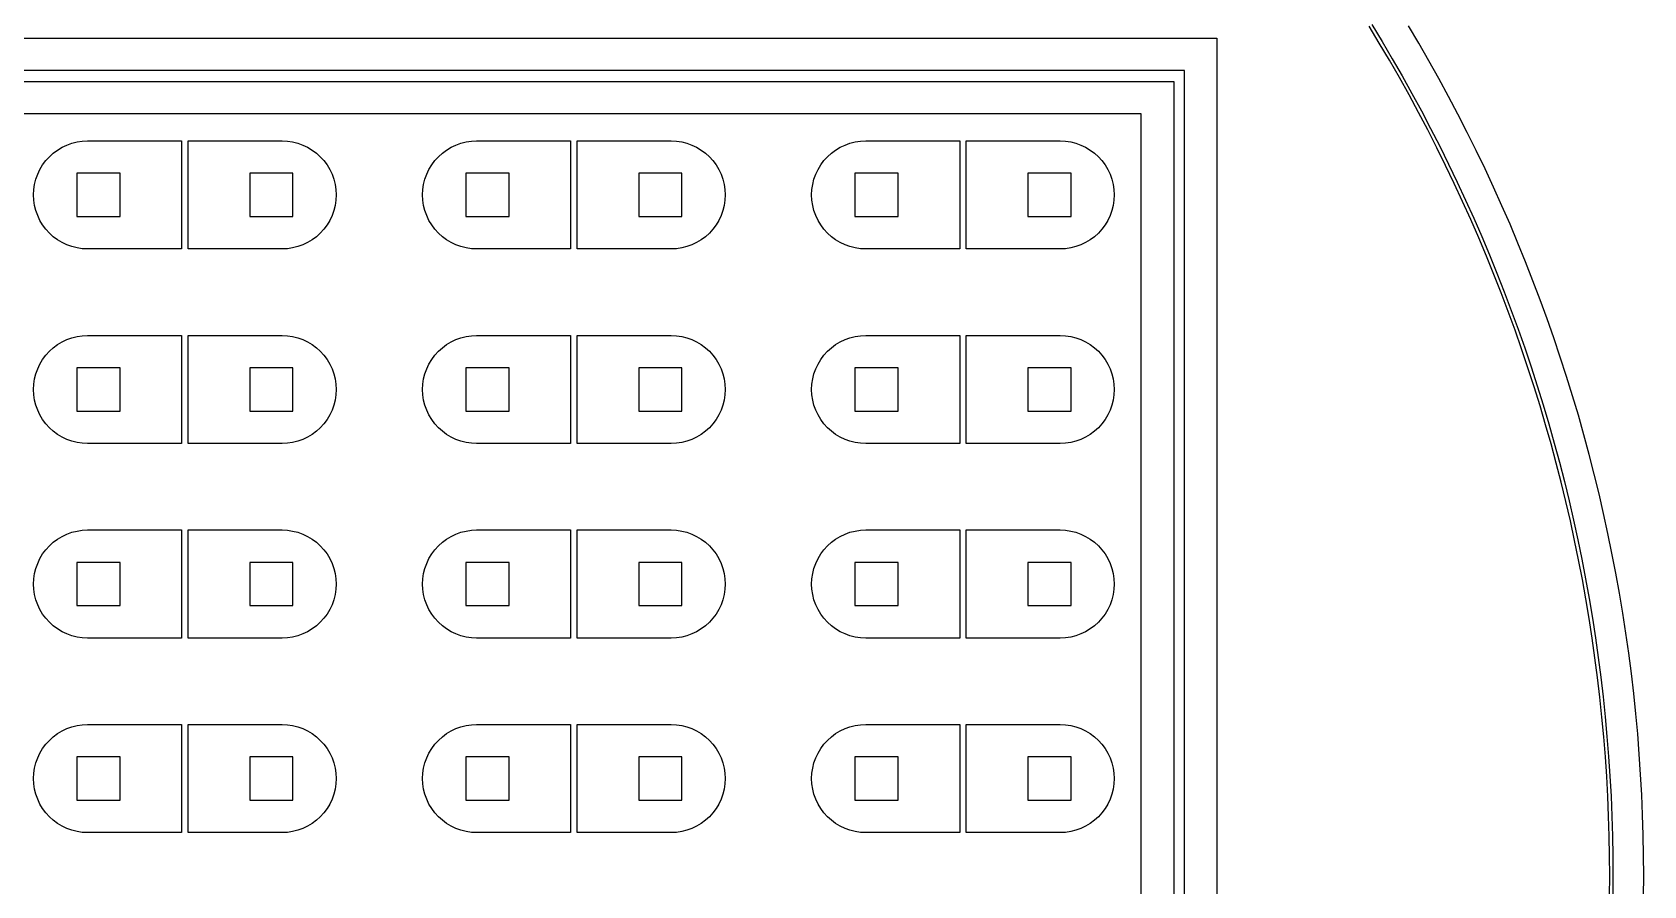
# Model space of a CAD drawing. Extents: x -17 to 130, y -40 to 112.
# Drawn here: x 55.9 to 130.5, y 35.5 to 75 of the extents above; entities that cross this region are included whole.
import ezdxf

# ---------------------------------------------------------------- set-up
doc = ezdxf.new("R2010")
doc.units = 0

msp = doc.modelspace()

# ---------------------------------------------------------------- linework, layer by layer
for p, q in [((117.915, 75.3836), (118.394, 74.5963)), ((120.094, 74.5207), (119.616, 75.3289)), ((-2.75, 74.75), (110.75, 74.75)), ((110.75, 74.75), (110.75, -2.75)), ((118.265, 74.5191), (117.788, 75.3049)), ((118.394, 74.5963), (118.863, 73.8031)), ((118.733, 73.7276), (118.265, 74.5191)), ((120.562, 73.7067), (120.094, 74.5207)), ((109.25, 73.25), (-1.25, 73.25)), ((109.25, -1.25), (109.25, 73.25)), ((119.191, 72.9304), (118.733, 73.7276)), ((118.863, 73.8031), (119.322, 73.0043)), ((121.019, 72.8871), (120.562, 73.7067)), ((-0.75, 72.75), (108.75, 72.75)), ((108.75, 72.75), (108.75, -0.75)), ((119.64, 72.1276), (119.191, 72.9304)), ((119.322, 73.0043), (119.771, 72.1999)), ((121.467, 72.0618), (121.019, 72.8871)), ((120.078, 71.3194), (119.64, 72.1276)), ((119.771, 72.1999), (120.21, 71.3901)), ((121.904, 71.2312), (121.467, 72.0618)), ((107.25, 71.25), (0.75, 71.25)), ((107.25, 0.75), (107.25, 71.25)), ((120.506, 70.5059), (120.078, 71.3194)), ((120.21, 71.3901), (120.64, 70.5749)), ((122.332, 70.3953), (121.904, 71.2312)), ((120.925, 69.6871), (120.506, 70.5059)), ((120.64, 70.5749), (121.059, 69.7546)), ((122.749, 69.5541), (122.332, 70.3953)), ((56.7322, 69.2678), (56.914, 69.4325)), ((56.914, 69.4325), (57.1111, 69.5787)), ((57.1111, 69.5787), (57.3215, 69.7048)), ((57.3215, 69.7048), (57.5433, 69.8097)), ((57.5433, 69.8097), (57.7743, 69.8923)), ((57.7743, 69.8923), (58.0123, 69.952)), ((58.0123, 69.952), (58.255, 69.988)), ((58.255, 69.988), (58.5, 70)), ((58.5, 70), (62.85, 70)), ((62.85, 70), (62.85, 65)), ((63.15, 65), (63.15, 70)), ((63.15, 70), (67.5, 70)), ((67.5, 70), (67.745, 69.988)), ((67.745, 69.988), (67.9877, 69.952)), ((67.9877, 69.952), (68.2257, 69.8923)), ((68.2257, 69.8923), (68.4567, 69.8097)), ((68.4567, 69.8097), (68.6785, 69.7048)), ((68.6785, 69.7048), (68.8889, 69.5787)), ((68.8889, 69.5787), (69.086, 69.4325)), ((69.086, 69.4325), (69.2678, 69.2678)), ((74.7322, 69.2678), (74.914, 69.4325)), ((74.914, 69.4325), (75.1111, 69.5787)), ((75.1111, 69.5787), (75.3215, 69.7048)), ((75.3215, 69.7048), (75.5433, 69.8097)), ((75.5433, 69.8097), (75.7743, 69.8923)), ((75.7743, 69.8923), (76.0123, 69.952)), ((76.0123, 69.952), (76.255, 69.988)), ((76.255, 69.988), (76.5, 70)), ((76.5, 70), (80.85, 70)), ((80.85, 70), (80.85, 65)), ((81.15, 65), (81.15, 70)), ((81.15, 70), (85.5, 70)), ((85.5, 70), (85.745, 69.988)), ((85.745, 69.988), (85.9877, 69.952)), ((85.9877, 69.952), (86.2257, 69.8923)), ((86.2257, 69.8923), (86.4567, 69.8097)), ((86.4567, 69.8097), (86.6785, 69.7048)), ((86.6785, 69.7048), (86.8889, 69.5787)), ((86.8889, 69.5787), (87.086, 69.4325)), ((87.086, 69.4325), (87.2678, 69.2678)), ((92.7322, 69.2678), (92.914, 69.4325)), ((92.914, 69.4325), (93.1111, 69.5787)), ((93.1111, 69.5787), (93.3215, 69.7048)), ((93.3215, 69.7048), (93.5433, 69.8097)), ((93.5433, 69.8097), (93.7743, 69.8923)), ((93.7743, 69.8923), (94.0123, 69.952)), ((94.0123, 69.952), (94.255, 69.988)), ((94.255, 69.988), (94.5, 70)), ((94.5, 70), (98.85, 70)), ((98.85, 70), (98.85, 65)), ((99.15, 65), (99.15, 70)), ((99.15, 70), (103.5, 70)), ((103.5, 70), (103.745, 69.988)), ((103.745, 69.988), (103.988, 69.952)), ((103.988, 69.952), (104.226, 69.8923)), ((104.226, 69.8923), (104.457, 69.8097)), ((104.457, 69.8097), (104.678, 69.7048)), ((104.678, 69.7048), (104.889, 69.5787)), ((104.889, 69.5787), (105.086, 69.4325)), ((105.086, 69.4325), (105.268, 69.2678)), ((121.333, 68.8633), (120.925, 69.6871)), ((121.059, 69.7546), (121.468, 68.9291)), ((123.155, 68.708), (122.749, 69.5541)), ((56.1903, 68.4567), (56.2952, 68.6785)), ((56.2952, 68.6785), (56.4213, 68.8889)), ((56.4213, 68.8889), (56.5675, 69.086)), ((56.5675, 69.086), (56.7322, 69.2678)), ((69.2678, 69.2678), (69.4325, 69.086)), ((69.4325, 69.086), (69.5787, 68.8889)), ((69.5787, 68.8889), (69.7048, 68.6785)), ((69.7048, 68.6785), (69.8097, 68.4567)), ((74.1903, 68.4567), (74.2952, 68.6785)), ((74.2952, 68.6785), (74.4213, 68.8889)), ((74.4213, 68.8889), (74.5675, 69.086)), ((74.5675, 69.086), (74.7322, 69.2678)), ((87.2678, 69.2678), (87.4325, 69.086)), ((87.4325, 69.086), (87.5787, 68.8889)), ((87.5787, 68.8889), (87.7048, 68.6785)), ((87.7048, 68.6785), (87.8097, 68.4567)), ((92.1903, 68.4567), (92.2952, 68.6785)), ((92.2952, 68.6785), (92.4213, 68.8889)), ((92.4213, 68.8889), (92.5675, 69.086)), ((92.5675, 69.086), (92.7322, 69.2678)), ((105.268, 69.2678), (105.433, 69.086)), ((105.433, 69.086), (105.579, 68.8889)), ((105.579, 68.8889), (105.705, 68.6785)), ((105.705, 68.6785), (105.81, 68.4567)), ((121.731, 68.0346), (121.333, 68.8633)), ((121.468, 68.9291), (121.867, 68.0987)), ((123.551, 67.8569), (123.155, 68.708)), ((56.012, 67.745), (56.048, 67.9877)), ((56.048, 67.9877), (56.1077, 68.2257)), ((56.1077, 68.2257), (56.1903, 68.4567)), ((60, 68.5), (58, 68.5)), ((58, 68.5), (58, 66.5)), ((60, 66.5), (60, 68.5)), ((68, 68.5), (66, 68.5)), ((66, 68.5), (66, 66.5)), ((68, 66.5), (68, 68.5)), ((69.8097, 68.4567), (69.8923, 68.2257)), ((69.8923, 68.2257), (69.952, 67.9877)), ((69.952, 67.9877), (69.988, 67.745)), ((74.012, 67.745), (74.048, 67.9877)), ((74.048, 67.9877), (74.1077, 68.2257)), ((74.1077, 68.2257), (74.1903, 68.4567)), ((78, 68.5), (76, 68.5)), ((76, 68.5), (76, 66.5)), ((78, 66.5), (78, 68.5)), ((86, 68.5), (84, 68.5)), ((84, 68.5), (84, 66.5)), ((86, 66.5), (86, 68.5)), ((87.8097, 68.4567), (87.8923, 68.2257)), ((87.8923, 68.2257), (87.952, 67.9877)), ((87.952, 67.9877), (87.988, 67.745)), ((92.012, 67.745), (92.048, 67.9877)), ((92.048, 67.9877), (92.1077, 68.2257)), ((92.1077, 68.2257), (92.1903, 68.4567)), ((96, 68.5), (94, 68.5)), ((94, 68.5), (94, 66.5)), ((96, 66.5), (96, 68.5)), ((104, 68.5), (102, 68.5)), ((102, 68.5), (102, 66.5)), ((104, 66.5), (104, 68.5)), ((105.81, 68.4567), (105.892, 68.2257)), ((105.892, 68.2257), (105.952, 67.9877)), ((105.952, 67.9877), (105.988, 67.745)), ((122.119, 67.201), (121.731, 68.0346)), ((121.867, 68.0987), (122.256, 67.2634)), ((123.937, 67.001), (123.551, 67.8569)), ((56, 67.5), (56.012, 67.745)), ((56.012, 67.255), (56, 67.5)), ((56.048, 67.0123), (56.012, 67.255)), ((69.988, 67.255), (69.952, 67.0123)), ((69.988, 67.745), (70, 67.5)), ((70, 67.5), (69.988, 67.255)), ((74, 67.5), (74.012, 67.745)), ((74.012, 67.255), (74, 67.5)), ((74.048, 67.0123), (74.012, 67.255)), ((87.988, 67.255), (87.952, 67.0123)), ((87.988, 67.745), (88, 67.5)), ((88, 67.5), (87.988, 67.255)), ((92, 67.5), (92.012, 67.745)), ((92.012, 67.255), (92, 67.5)), ((92.048, 67.0123), (92.012, 67.255)), ((105.988, 67.255), (105.952, 67.0123)), ((105.988, 67.745), (106, 67.5)), ((106, 67.5), (105.988, 67.255)), ((122.497, 66.3627), (122.119, 67.201)), ((122.256, 67.2634), (122.634, 66.4235)), ((56.1077, 66.7743), (56.048, 67.0123)), ((56.1903, 66.5433), (56.1077, 66.7743)), ((56.2952, 66.3215), (56.1903, 66.5433)), ((58, 66.5), (60, 66.5)), ((66, 66.5), (68, 66.5)), ((69.8097, 66.5433), (69.7048, 66.3215)), ((69.8923, 66.7743), (69.8097, 66.5433)), ((69.952, 67.0123), (69.8923, 66.7743)), ((74.1077, 66.7743), (74.048, 67.0123)), ((74.1903, 66.5433), (74.1077, 66.7743)), ((74.2952, 66.3215), (74.1903, 66.5433)), ((76, 66.5), (78, 66.5)), ((84, 66.5), (86, 66.5)), ((87.8097, 66.5433), (87.7048, 66.3215)), ((87.8923, 66.7743), (87.8097, 66.5433)), ((87.952, 67.0123), (87.8923, 66.7743)), ((92.1077, 66.7743), (92.048, 67.0123)), ((92.1903, 66.5433), (92.1077, 66.7743)), ((92.2952, 66.3215), (92.1903, 66.5433)), ((94, 66.5), (96, 66.5)), ((102, 66.5), (104, 66.5)), ((105.81, 66.5433), (105.705, 66.3215)), ((105.892, 66.7743), (105.81, 66.5433)), ((105.952, 67.0123), (105.892, 66.7743)), ((122.865, 65.5199), (122.497, 66.3627)), ((122.634, 66.4235), (123.002, 65.5789)), ((124.312, 66.1404), (123.937, 67.001)), ((56.4213, 66.1111), (56.2952, 66.3215)), ((56.5675, 65.914), (56.4213, 66.1111)), ((56.7322, 65.7322), (56.5675, 65.914)), ((56.914, 65.5675), (56.7322, 65.7322)), ((69.2678, 65.7322), (69.086, 65.5675)), ((69.4325, 65.914), (69.2678, 65.7322)), ((69.5787, 66.1111), (69.4325, 65.914)), ((69.7048, 66.3215), (69.5787, 66.1111)), ((74.4213, 66.1111), (74.2952, 66.3215)), ((74.5675, 65.914), (74.4213, 66.1111)), ((74.7322, 65.7322), (74.5675, 65.914)), ((74.914, 65.5675), (74.7322, 65.7322)), ((87.2678, 65.7322), (87.086, 65.5675)), ((87.4325, 65.914), (87.2678, 65.7322)), ((87.5787, 66.1111), (87.4325, 65.914)), ((87.7048, 66.3215), (87.5787, 66.1111)), ((92.4213, 66.1111), (92.2952, 66.3215)), ((92.5675, 65.914), (92.4213, 66.1111)), ((92.7322, 65.7322), (92.5675, 65.914)), ((92.914, 65.5675), (92.7322, 65.7322)), ((105.268, 65.7322), (105.086, 65.5675)), ((105.433, 65.914), (105.268, 65.7322)), ((105.579, 66.1111), (105.433, 65.914)), ((105.705, 66.3215), (105.579, 66.1111)), ((124.677, 65.2753), (124.312, 66.1404)), ((57.1111, 65.4213), (56.914, 65.5675)), ((57.3215, 65.2952), (57.1111, 65.4213)), ((57.5433, 65.1903), (57.3215, 65.2952)), ((57.7743, 65.1077), (57.5433, 65.1903)), ((58.0123, 65.048), (57.7743, 65.1077)), ((58.255, 65.012), (58.0123, 65.048)), ((58.5, 65), (58.255, 65.012)), ((62.85, 65), (58.5, 65)), ((67.5, 65), (63.15, 65)), ((67.745, 65.012), (67.5, 65)), ((67.9877, 65.048), (67.745, 65.012)), ((68.2257, 65.1077), (67.9877, 65.048)), ((68.4567, 65.1903), (68.2257, 65.1077)), ((68.6785, 65.2952), (68.4567, 65.1903)), ((68.8889, 65.4213), (68.6785, 65.2952)), ((69.086, 65.5675), (68.8889, 65.4213)), ((75.1111, 65.4213), (74.914, 65.5675)), ((75.3215, 65.2952), (75.1111, 65.4213)), ((75.5433, 65.1903), (75.3215, 65.2952)), ((75.7743, 65.1077), (75.5433, 65.1903)), ((76.0123, 65.048), (75.7743, 65.1077)), ((76.255, 65.012), (76.0123, 65.048)), ((76.5, 65), (76.255, 65.012)), ((80.85, 65), (76.5, 65)), ((85.5, 65), (81.15, 65)), ((85.745, 65.012), (85.5, 65)), ((85.9877, 65.048), (85.745, 65.012)), ((86.2257, 65.1077), (85.9877, 65.048)), ((86.4567, 65.1903), (86.2257, 65.1077)), ((86.6785, 65.2952), (86.4567, 65.1903)), ((86.8889, 65.4213), (86.6785, 65.2952)), ((87.086, 65.5675), (86.8889, 65.4213)), ((93.1111, 65.4213), (92.914, 65.5675)), ((93.3215, 65.2952), (93.1111, 65.4213)), ((93.5433, 65.1903), (93.3215, 65.2952)), ((93.7743, 65.1077), (93.5433, 65.1903)), ((94.0123, 65.048), (93.7743, 65.1077)), ((94.255, 65.012), (94.0123, 65.048)), ((94.5, 65), (94.255, 65.012)), ((98.85, 65), (94.5, 65)), ((103.5, 65), (99.15, 65)), ((103.745, 65.012), (103.5, 65)), ((103.988, 65.048), (103.745, 65.012)), ((104.226, 65.1077), (103.988, 65.048)), ((104.457, 65.1903), (104.226, 65.1077)), ((104.678, 65.2952), (104.457, 65.1903)), ((104.889, 65.4213), (104.678, 65.2952)), ((105.086, 65.5675), (104.889, 65.4213)), ((123.222, 64.6725), (122.865, 65.5199)), ((123.002, 65.5789), (123.36, 64.7299)), ((125.031, 64.4058), (124.677, 65.2753)), ((123.568, 63.8209), (123.222, 64.6725)), ((123.36, 64.7299), (123.708, 63.8766)), ((125.374, 63.532), (125.031, 64.4058)), ((123.904, 62.9651), (123.568, 63.8209)), ((123.708, 63.8766), (124.044, 63.0191)), ((125.706, 62.654), (125.374, 63.532)), ((124.23, 62.1053), (123.904, 62.9651)), ((124.044, 63.0191), (124.371, 62.1575)), ((126.028, 61.7721), (125.706, 62.654)), ((124.545, 61.2415), (124.23, 62.1053)), ((124.371, 62.1575), (124.686, 61.292)), ((124.85, 60.3739), (124.545, 61.2415)), ((124.686, 61.292), (124.991, 60.4227)), ((126.339, 60.8862), (126.028, 61.7721)), ((56.7322, 60.2678), (56.914, 60.4325)), ((56.914, 60.4325), (57.1111, 60.5787)), ((57.1111, 60.5787), (57.3215, 60.7048)), ((57.3215, 60.7048), (57.5433, 60.8097)), ((57.5433, 60.8097), (57.7743, 60.8923)), ((57.7743, 60.8923), (58.0123, 60.952)), ((58.0123, 60.952), (58.255, 60.988)), ((58.255, 60.988), (58.5, 61)), ((58.5, 61), (62.85, 61)), ((62.85, 61), (62.85, 56)), ((63.15, 56), (63.15, 61)), ((63.15, 61), (67.5, 61)), ((67.5, 61), (67.745, 60.988)), ((67.745, 60.988), (67.9877, 60.952)), ((67.9877, 60.952), (68.2257, 60.8923)), ((68.2257, 60.8923), (68.4567, 60.8097)), ((68.4567, 60.8097), (68.6785, 60.7048)), ((68.6785, 60.7048), (68.8889, 60.5787)), ((68.8889, 60.5787), (69.086, 60.4325)), ((69.086, 60.4325), (69.2678, 60.2678)), ((74.7322, 60.2678), (74.914, 60.4325)), ((74.914, 60.4325), (75.1111, 60.5787)), ((75.1111, 60.5787), (75.3215, 60.7048)), ((75.3215, 60.7048), (75.5433, 60.8097)), ((75.5433, 60.8097), (75.7743, 60.8923)), ((75.7743, 60.8923), (76.0123, 60.952)), ((76.0123, 60.952), (76.255, 60.988)), ((76.255, 60.988), (76.5, 61)), ((76.5, 61), (80.85, 61)), ((80.85, 61), (80.85, 56)), ((81.15, 56), (81.15, 61)), ((81.15, 61), (85.5, 61)), ((85.5, 61), (85.745, 60.988)), ((85.745, 60.988), (85.9877, 60.952)), ((85.9877, 60.952), (86.2257, 60.8923)), ((86.2257, 60.8923), (86.4567, 60.8097)), ((86.4567, 60.8097), (86.6785, 60.7048)), ((86.6785, 60.7048), (86.8889, 60.5787)), ((86.8889, 60.5787), (87.086, 60.4325)), ((87.086, 60.4325), (87.2678, 60.2678)), ((92.7322, 60.2678), (92.914, 60.4325)), ((92.914, 60.4325), (93.1111, 60.5787)), ((93.1111, 60.5787), (93.3215, 60.7048)), ((93.3215, 60.7048), (93.5433, 60.8097)), ((93.5433, 60.8097), (93.7743, 60.8923)), ((93.7743, 60.8923), (94.0123, 60.952)), ((94.0123, 60.952), (94.255, 60.988)), ((94.255, 60.988), (94.5, 61)), ((94.5, 61), (98.85, 61)), ((98.85, 61), (98.85, 56)), ((99.15, 56), (99.15, 61)), ((99.15, 61), (103.5, 61)), ((103.5, 61), (103.745, 60.988)), ((103.745, 60.988), (103.988, 60.952)), ((103.988, 60.952), (104.226, 60.8923)), ((104.226, 60.8923), (104.457, 60.8097)), ((104.457, 60.8097), (104.678, 60.7048)), ((104.678, 60.7048), (104.889, 60.5787)), ((104.889, 60.5787), (105.086, 60.4325)), ((105.086, 60.4325), (105.268, 60.2678)), ((124.991, 60.4227), (125.286, 59.5497)), ((126.639, 59.9966), (126.339, 60.8862)), ((56.1903, 59.4567), (56.2952, 59.6785)), ((56.2952, 59.6785), (56.4213, 59.8889)), ((56.4213, 59.8889), (56.5675, 60.086)), ((56.5675, 60.086), (56.7322, 60.2678)), ((69.2678, 60.2678), (69.4325, 60.086)), ((69.4325, 60.086), (69.5787, 59.8889)), ((69.5787, 59.8889), (69.7048, 59.6785)), ((69.7048, 59.6785), (69.8097, 59.4567)), ((74.1903, 59.4567), (74.2952, 59.6785)), ((74.2952, 59.6785), (74.4213, 59.8889)), ((74.4213, 59.8889), (74.5675, 60.086)), ((74.5675, 60.086), (74.7322, 60.2678)), ((87.2678, 60.2678), (87.4325, 60.086)), ((87.4325, 60.086), (87.5787, 59.8889)), ((87.5787, 59.8889), (87.7048, 59.6785)), ((87.7048, 59.6785), (87.8097, 59.4567)), ((92.1903, 59.4567), (92.2952, 59.6785)), ((92.2952, 59.6785), (92.4213, 59.8889)), ((92.4213, 59.8889), (92.5675, 60.086)), ((92.5675, 60.086), (92.7322, 60.2678)), ((105.268, 60.2678), (105.433, 60.086)), ((105.433, 60.086), (105.579, 59.8889)), ((105.579, 59.8889), (105.705, 59.6785)), ((105.705, 59.6785), (105.81, 59.4567)), ((125.143, 59.5026), (124.85, 60.3739)), ((126.928, 59.1035), (126.639, 59.9966)), ((56.012, 58.745), (56.048, 58.9877)), ((56.048, 58.9877), (56.1077, 59.2257)), ((56.1077, 59.2257), (56.1903, 59.4567)), ((60, 59.5), (58, 59.5)), ((58, 59.5), (58, 57.5)), ((60, 57.5), (60, 59.5)), ((68, 59.5), (66, 59.5)), ((66, 59.5), (66, 57.5)), ((68, 57.5), (68, 59.5)), ((69.8097, 59.4567), (69.8923, 59.2257)), ((69.8923, 59.2257), (69.952, 58.9877)), ((69.952, 58.9877), (69.988, 58.745)), ((74.012, 58.745), (74.048, 58.9877)), ((74.048, 58.9877), (74.1077, 59.2257)), ((74.1077, 59.2257), (74.1903, 59.4567)), ((78, 59.5), (76, 59.5)), ((76, 59.5), (76, 57.5)), ((78, 57.5), (78, 59.5)), ((86, 59.5), (84, 59.5)), ((84, 59.5), (84, 57.5)), ((86, 57.5), (86, 59.5)), ((87.8097, 59.4567), (87.8923, 59.2257)), ((87.8923, 59.2257), (87.952, 58.9877)), ((87.952, 58.9877), (87.988, 58.745)), ((92.012, 58.745), (92.048, 58.9877)), ((92.048, 58.9877), (92.1077, 59.2257)), ((92.1077, 59.2257), (92.1903, 59.4567)), ((96, 59.5), (94, 59.5)), ((94, 59.5), (94, 57.5)), ((96, 57.5), (96, 59.5)), ((104, 59.5), (102, 59.5)), ((102, 59.5), (102, 57.5)), ((104, 57.5), (104, 59.5)), ((105.81, 59.4567), (105.892, 59.2257)), ((105.892, 59.2257), (105.952, 58.9877)), ((105.952, 58.9877), (105.988, 58.745)), ((125.426, 58.6278), (125.143, 59.5026)), ((125.286, 59.5497), (125.569, 58.6731)), ((127.206, 58.2068), (126.928, 59.1035)), ((56, 58.5), (56.012, 58.745)), ((56.012, 58.255), (56, 58.5)), ((56.048, 58.0123), (56.012, 58.255)), ((69.988, 58.255), (69.952, 58.0123)), ((69.988, 58.745), (70, 58.5)), ((70, 58.5), (69.988, 58.255)), ((74, 58.5), (74.012, 58.745)), ((74.012, 58.255), (74, 58.5)), ((74.048, 58.0123), (74.012, 58.255)), ((87.988, 58.255), (87.952, 58.0123)), ((87.988, 58.745), (88, 58.5)), ((88, 58.5), (87.988, 58.255)), ((92, 58.5), (92.012, 58.745)), ((92.012, 58.255), (92, 58.5)), ((92.048, 58.0123), (92.012, 58.255)), ((105.988, 58.255), (105.952, 58.0123)), ((105.988, 58.745), (106, 58.5)), ((106, 58.5), (105.988, 58.255)), ((125.699, 57.7496), (125.426, 58.6278)), ((125.569, 58.6731), (125.842, 57.7931)), ((127.473, 57.3067), (127.206, 58.2068)), ((56.1077, 57.7743), (56.048, 58.0123)), ((56.1903, 57.5433), (56.1077, 57.7743)), ((56.2952, 57.3215), (56.1903, 57.5433)), ((58, 57.5), (60, 57.5)), ((66, 57.5), (68, 57.5)), ((69.8097, 57.5433), (69.7048, 57.3215)), ((69.8923, 57.7743), (69.8097, 57.5433)), ((69.952, 58.0123), (69.8923, 57.7743)), ((74.1077, 57.7743), (74.048, 58.0123)), ((74.1903, 57.5433), (74.1077, 57.7743)), ((74.2952, 57.3215), (74.1903, 57.5433)), ((76, 57.5), (78, 57.5)), ((84, 57.5), (86, 57.5)), ((87.8097, 57.5433), (87.7048, 57.3215)), ((87.8923, 57.7743), (87.8097, 57.5433)), ((87.952, 58.0123), (87.8923, 57.7743)), ((92.1077, 57.7743), (92.048, 58.0123)), ((92.1903, 57.5433), (92.1077, 57.7743)), ((92.2952, 57.3215), (92.1903, 57.5433)), ((94, 57.5), (96, 57.5)), ((102, 57.5), (104, 57.5)), ((105.81, 57.5433), (105.705, 57.3215)), ((105.892, 57.7743), (105.81, 57.5433)), ((105.952, 58.0123), (105.892, 57.7743)), ((125.96, 56.8681), (125.699, 57.7496)), ((125.842, 57.7931), (126.104, 56.9099)), ((56.4213, 57.1111), (56.2952, 57.3215)), ((56.5675, 56.914), (56.4213, 57.1111)), ((56.7322, 56.7322), (56.5675, 56.914)), ((56.914, 56.5675), (56.7322, 56.7322)), ((69.2678, 56.7322), (69.086, 56.5675)), ((69.4325, 56.914), (69.2678, 56.7322)), ((69.5787, 57.1111), (69.4325, 56.914)), ((69.7048, 57.3215), (69.5787, 57.1111)), ((74.4213, 57.1111), (74.2952, 57.3215)), ((74.5675, 56.914), (74.4213, 57.1111)), ((74.7322, 56.7322), (74.5675, 56.914)), ((74.914, 56.5675), (74.7322, 56.7322)), ((87.2678, 56.7322), (87.086, 56.5675)), ((87.4325, 56.914), (87.2678, 56.7322)), ((87.5787, 57.1111), (87.4325, 56.914)), ((87.7048, 57.3215), (87.5787, 57.1111)), ((92.4213, 57.1111), (92.2952, 57.3215)), ((92.5675, 56.914), (92.4213, 57.1111)), ((92.7322, 56.7322), (92.5675, 56.914)), ((92.914, 56.5675), (92.7322, 56.7322)), ((105.268, 56.7322), (105.086, 56.5675)), ((105.433, 56.914), (105.268, 56.7322)), ((105.579, 57.1111), (105.433, 56.914)), ((105.705, 57.3215), (105.579, 57.1111)), ((126.211, 55.9834), (125.96, 56.8681)), ((126.104, 56.9099), (126.355, 56.0235)), ((127.729, 56.4035), (127.473, 57.3067)), ((57.1111, 56.4213), (56.914, 56.5675)), ((57.3215, 56.2952), (57.1111, 56.4213)), ((57.5433, 56.1903), (57.3215, 56.2952)), ((57.7743, 56.1077), (57.5433, 56.1903)), ((58.0123, 56.048), (57.7743, 56.1077)), ((58.255, 56.012), (58.0123, 56.048)), ((58.5, 56), (58.255, 56.012)), ((62.85, 56), (58.5, 56)), ((67.5, 56), (63.15, 56)), ((67.745, 56.012), (67.5, 56)), ((67.9877, 56.048), (67.745, 56.012)), ((68.2257, 56.1077), (67.9877, 56.048)), ((68.4567, 56.1903), (68.2257, 56.1077)), ((68.6785, 56.2952), (68.4567, 56.1903)), ((68.8889, 56.4213), (68.6785, 56.2952)), ((69.086, 56.5675), (68.8889, 56.4213)), ((75.1111, 56.4213), (74.914, 56.5675)), ((75.3215, 56.2952), (75.1111, 56.4213)), ((75.5433, 56.1903), (75.3215, 56.2952)), ((75.7743, 56.1077), (75.5433, 56.1903)), ((76.0123, 56.048), (75.7743, 56.1077)), ((76.255, 56.012), (76.0123, 56.048)), ((76.5, 56), (76.255, 56.012)), ((80.85, 56), (76.5, 56)), ((85.5, 56), (81.15, 56)), ((85.745, 56.012), (85.5, 56)), ((85.9877, 56.048), (85.745, 56.012)), ((86.2257, 56.1077), (85.9877, 56.048)), ((86.4567, 56.1903), (86.2257, 56.1077)), ((86.6785, 56.2952), (86.4567, 56.1903)), ((86.8889, 56.4213), (86.6785, 56.2952)), ((87.086, 56.5675), (86.8889, 56.4213)), ((93.1111, 56.4213), (92.914, 56.5675)), ((93.3215, 56.2952), (93.1111, 56.4213)), ((93.5433, 56.1903), (93.3215, 56.2952)), ((93.7743, 56.1077), (93.5433, 56.1903)), ((94.0123, 56.048), (93.7743, 56.1077)), ((94.255, 56.012), (94.0123, 56.048)), ((94.5, 56), (94.255, 56.012)), ((98.85, 56), (94.5, 56)), ((103.5, 56), (99.15, 56)), ((103.745, 56.012), (103.5, 56)), ((103.988, 56.048), (103.745, 56.012)), ((104.226, 56.1077), (103.988, 56.048)), ((104.457, 56.1903), (104.226, 56.1077)), ((104.678, 56.2952), (104.457, 56.1903)), ((104.889, 56.4213), (104.678, 56.2952)), ((105.086, 56.5675), (104.889, 56.4213)), ((126.451, 55.0958), (126.211, 55.9834)), ((126.355, 56.0235), (126.596, 55.134)), ((127.974, 55.4972), (127.729, 56.4035)), ((128.207, 54.588), (127.974, 55.4972)), ((126.68, 54.2053), (126.451, 55.0958)), ((126.596, 55.134), (126.825, 54.2417)), ((128.43, 53.6759), (128.207, 54.588)), ((126.898, 53.312), (126.68, 54.2053)), ((126.825, 54.2417), (127.043, 53.3467)), ((127.104, 52.4162), (126.898, 53.312)), ((127.043, 53.3467), (127.251, 52.449)), ((128.641, 52.7612), (128.43, 53.6759)), ((127.3, 51.5178), (127.104, 52.4162)), ((127.251, 52.449), (127.447, 51.5489)), ((128.841, 51.844), (128.641, 52.7612)), ((56.914, 51.4325), (57.1111, 51.5787)), ((57.1111, 51.5787), (57.3215, 51.7048)), ((57.3215, 51.7048), (57.5433, 51.8097)), ((57.5433, 51.8097), (57.7743, 51.8923)), ((57.7743, 51.8923), (58.0123, 51.952)), ((58.0123, 51.952), (58.255, 51.988)), ((58.255, 51.988), (58.5, 52)), ((58.5, 52), (62.85, 52)), ((62.85, 52), (62.85, 47)), ((63.15, 47), (63.15, 52)), ((63.15, 52), (67.5, 52)), ((67.5, 52), (67.745, 51.988)), ((67.745, 51.988), (67.9877, 51.952)), ((67.9877, 51.952), (68.2257, 51.8923)), ((68.2257, 51.8923), (68.4567, 51.8097)), ((68.4567, 51.8097), (68.6785, 51.7048)), ((68.6785, 51.7048), (68.8889, 51.5787)), ((68.8889, 51.5787), (69.086, 51.4325)), ((74.914, 51.4325), (75.1111, 51.5787)), ((75.1111, 51.5787), (75.3215, 51.7048)), ((75.3215, 51.7048), (75.5433, 51.8097)), ((75.5433, 51.8097), (75.7743, 51.8923)), ((75.7743, 51.8923), (76.0123, 51.952)), ((76.0123, 51.952), (76.255, 51.988)), ((76.255, 51.988), (76.5, 52)), ((76.5, 52), (80.85, 52)), ((80.85, 52), (80.85, 47)), ((81.15, 47), (81.15, 52)), ((81.15, 52), (85.5, 52)), ((85.5, 52), (85.745, 51.988)), ((85.745, 51.988), (85.9877, 51.952)), ((85.9877, 51.952), (86.2257, 51.8923)), ((86.2257, 51.8923), (86.4567, 51.8097)), ((86.4567, 51.8097), (86.6785, 51.7048)), ((86.6785, 51.7048), (86.8889, 51.5787)), ((86.8889, 51.5787), (87.086, 51.4325)), ((92.914, 51.4325), (93.1111, 51.5787)), ((93.1111, 51.5787), (93.3215, 51.7048)), ((93.3215, 51.7048), (93.5433, 51.8097)), ((93.5433, 51.8097), (93.7743, 51.8923)), ((93.7743, 51.8923), (94.0123, 51.952)), ((94.0123, 51.952), (94.255, 51.988)), ((94.255, 51.988), (94.5, 52)), ((94.5, 52), (98.85, 52)), ((98.85, 52), (98.85, 47)), ((99.15, 47), (99.15, 52)), ((99.15, 52), (103.5, 52)), ((103.5, 52), (103.745, 51.988)), ((103.745, 51.988), (103.988, 51.952)), ((103.988, 51.952), (104.226, 51.8923)), ((104.226, 51.8923), (104.457, 51.8097)), ((104.457, 51.8097), (104.678, 51.7048)), ((104.678, 51.7048), (104.889, 51.5787)), ((104.889, 51.5787), (105.086, 51.4325)), ((127.485, 50.6171), (127.3, 51.5178)), ((127.447, 51.5489), (127.632, 50.6464)), ((129.03, 50.9244), (128.841, 51.844)), ((56.2952, 50.6785), (56.4213, 50.8889)), ((56.4213, 50.8889), (56.5675, 51.086)), ((56.5675, 51.086), (56.7322, 51.2678)), ((56.7322, 51.2678), (56.914, 51.4325)), ((69.086, 51.4325), (69.2678, 51.2678)), ((69.2678, 51.2678), (69.4325, 51.086)), ((69.4325, 51.086), (69.5787, 50.8889)), ((69.5787, 50.8889), (69.7048, 50.6785)), ((74.2952, 50.6785), (74.4213, 50.8889)), ((74.4213, 50.8889), (74.5675, 51.086)), ((74.5675, 51.086), (74.7322, 51.2678)), ((74.7322, 51.2678), (74.914, 51.4325)), ((87.086, 51.4325), (87.2678, 51.2678)), ((87.2678, 51.2678), (87.4325, 51.086)), ((87.4325, 51.086), (87.5787, 50.8889)), ((87.5787, 50.8889), (87.7048, 50.6785)), ((92.2952, 50.6785), (92.4213, 50.8889)), ((92.4213, 50.8889), (92.5675, 51.086)), ((92.5675, 51.086), (92.7322, 51.2678)), ((92.7322, 51.2678), (92.914, 51.4325)), ((105.086, 51.4325), (105.268, 51.2678)), ((105.268, 51.2678), (105.433, 51.086)), ((105.433, 51.086), (105.579, 50.8889)), ((105.579, 50.8889), (105.705, 50.6785)), ((129.208, 50.0025), (129.03, 50.9244)), ((56.012, 49.745), (56.048, 49.9877)), ((56.048, 49.9877), (56.1077, 50.2257)), ((56.1077, 50.2257), (56.1903, 50.4567)), ((56.1903, 50.4567), (56.2952, 50.6785)), ((60, 50.5), (58, 50.5)), ((58, 50.5), (58, 48.5)), ((60, 48.5), (60, 50.5)), ((68, 50.5), (66, 50.5)), ((66, 50.5), (66, 48.5)), ((68, 48.5), (68, 50.5)), ((69.7048, 50.6785), (69.8097, 50.4567)), ((69.8097, 50.4567), (69.8923, 50.2257)), ((69.8923, 50.2257), (69.952, 49.9877)), ((69.952, 49.9877), (69.988, 49.745)), ((74.012, 49.745), (74.048, 49.9877)), ((74.048, 49.9877), (74.1077, 50.2257)), ((74.1077, 50.2257), (74.1903, 50.4567)), ((74.1903, 50.4567), (74.2952, 50.6785)), ((78, 50.5), (76, 50.5)), ((76, 50.5), (76, 48.5)), ((78, 48.5), (78, 50.5)), ((86, 50.5), (84, 50.5)), ((84, 50.5), (84, 48.5)), ((86, 48.5), (86, 50.5)), ((87.7048, 50.6785), (87.8097, 50.4567)), ((87.8097, 50.4567), (87.8923, 50.2257)), ((87.8923, 50.2257), (87.952, 49.9877)), ((87.952, 49.9877), (87.988, 49.745)), ((92.012, 49.745), (92.048, 49.9877)), ((92.048, 49.9877), (92.1077, 50.2257)), ((92.1077, 50.2257), (92.1903, 50.4567)), ((92.1903, 50.4567), (92.2952, 50.6785)), ((96, 50.5), (94, 50.5)), ((94, 50.5), (94, 48.5)), ((96, 48.5), (96, 50.5)), ((104, 50.5), (102, 50.5)), ((102, 50.5), (102, 48.5)), ((104, 48.5), (104, 50.5)), ((105.705, 50.6785), (105.81, 50.4567)), ((105.81, 50.4567), (105.892, 50.2257)), ((105.892, 50.2257), (105.952, 49.9877)), ((105.952, 49.9877), (105.988, 49.745)), ((127.659, 49.7142), (127.485, 50.6171)), ((127.632, 50.6464), (127.807, 49.7417)), ((129.374, 49.0786), (129.208, 50.0025)), ((56, 49.5), (56.012, 49.745)), ((56.012, 49.255), (56, 49.5)), ((56.048, 49.0123), (56.012, 49.255)), ((69.988, 49.255), (69.952, 49.0123)), ((69.988, 49.745), (70, 49.5)), ((70, 49.5), (69.988, 49.255)), ((74, 49.5), (74.012, 49.745)), ((74.012, 49.255), (74, 49.5)), ((74.048, 49.0123), (74.012, 49.255)), ((87.988, 49.255), (87.952, 49.0123)), ((87.988, 49.745), (88, 49.5)), ((88, 49.5), (87.988, 49.255)), ((92, 49.5), (92.012, 49.745)), ((92.012, 49.255), (92, 49.5)), ((92.048, 49.0123), (92.012, 49.255)), ((105.988, 49.255), (105.952, 49.0123)), ((105.988, 49.745), (106, 49.5)), ((106, 49.5), (105.988, 49.255)), ((127.822, 48.8093), (127.659, 49.7142)), ((127.807, 49.7417), (127.97, 48.835)), ((56.1077, 48.7743), (56.048, 49.0123)), ((56.1903, 48.5433), (56.1077, 48.7743)), ((56.2952, 48.3215), (56.1903, 48.5433)), ((58, 48.5), (60, 48.5)), ((66, 48.5), (68, 48.5)), ((69.8097, 48.5433), (69.7048, 48.3215)), ((69.8923, 48.7743), (69.8097, 48.5433)), ((69.952, 49.0123), (69.8923, 48.7743)), ((74.1077, 48.7743), (74.048, 49.0123)), ((74.1903, 48.5433), (74.1077, 48.7743)), ((74.2952, 48.3215), (74.1903, 48.5433)), ((76, 48.5), (78, 48.5)), ((84, 48.5), (86, 48.5)), ((87.8097, 48.5433), (87.7048, 48.3215)), ((87.8923, 48.7743), (87.8097, 48.5433)), ((87.952, 49.0123), (87.8923, 48.7743)), ((92.1077, 48.7743), (92.048, 49.0123)), ((92.1903, 48.5433), (92.1077, 48.7743)), ((92.2952, 48.3215), (92.1903, 48.5433)), ((94, 48.5), (96, 48.5)), ((102, 48.5), (104, 48.5)), ((105.81, 48.5433), (105.705, 48.3215)), ((105.892, 48.7743), (105.81, 48.5433)), ((105.952, 49.0123), (105.892, 48.7743)), ((127.974, 47.9024), (127.822, 48.8093)), ((127.97, 48.835), (128.122, 47.9263)), ((129.529, 48.1526), (129.374, 49.0786)), ((56.4213, 48.1111), (56.2952, 48.3215)), ((56.5675, 47.914), (56.4213, 48.1111)), ((56.7322, 47.7322), (56.5675, 47.914)), ((56.914, 47.5675), (56.7322, 47.7322)), ((69.2678, 47.7322), (69.086, 47.5675)), ((69.4325, 47.914), (69.2678, 47.7322)), ((69.5787, 48.1111), (69.4325, 47.914)), ((69.7048, 48.3215), (69.5787, 48.1111)), ((74.4213, 48.1111), (74.2952, 48.3215)), ((74.5675, 47.914), (74.4213, 48.1111)), ((74.7322, 47.7322), (74.5675, 47.914)), ((74.914, 47.5675), (74.7322, 47.7322)), ((87.2678, 47.7322), (87.086, 47.5675)), ((87.4325, 47.914), (87.2678, 47.7322)), ((87.5787, 48.1111), (87.4325, 47.914)), ((87.7048, 48.3215), (87.5787, 48.1111)), ((92.4213, 48.1111), (92.2952, 48.3215)), ((92.5675, 47.914), (92.4213, 48.1111)), ((92.7322, 47.7322), (92.5675, 47.914)), ((92.914, 47.5675), (92.7322, 47.7322)), ((105.268, 47.7322), (105.086, 47.5675)), ((105.433, 47.914), (105.268, 47.7322)), ((105.579, 48.1111), (105.433, 47.914)), ((105.705, 48.3215), (105.579, 48.1111)), ((128.114, 46.9938), (127.974, 47.9024)), ((128.122, 47.9263), (128.262, 47.0158)), ((129.672, 47.2249), (129.529, 48.1526)), ((57.1111, 47.4213), (56.914, 47.5675)), ((57.3215, 47.2952), (57.1111, 47.4213)), ((57.5433, 47.1903), (57.3215, 47.2952)), ((57.7743, 47.1077), (57.5433, 47.1903)), ((58.0123, 47.048), (57.7743, 47.1077)), ((58.255, 47.012), (58.0123, 47.048)), ((58.5, 47), (58.255, 47.012)), ((62.85, 47), (58.5, 47)), ((67.5, 47), (63.15, 47)), ((67.745, 47.012), (67.5, 47)), ((67.9877, 47.048), (67.745, 47.012)), ((68.2257, 47.1077), (67.9877, 47.048)), ((68.4567, 47.1903), (68.2257, 47.1077)), ((68.6785, 47.2952), (68.4567, 47.1903)), ((68.8889, 47.4213), (68.6785, 47.2952)), ((69.086, 47.5675), (68.8889, 47.4213)), ((75.1111, 47.4213), (74.914, 47.5675)), ((75.3215, 47.2952), (75.1111, 47.4213)), ((75.5433, 47.1903), (75.3215, 47.2952)), ((75.7743, 47.1077), (75.5433, 47.1903)), ((76.0123, 47.048), (75.7743, 47.1077)), ((76.255, 47.012), (76.0123, 47.048)), ((76.5, 47), (76.255, 47.012)), ((80.85, 47), (76.5, 47)), ((85.5, 47), (81.15, 47)), ((85.745, 47.012), (85.5, 47)), ((85.9877, 47.048), (85.745, 47.012)), ((86.2257, 47.1077), (85.9877, 47.048)), ((86.4567, 47.1903), (86.2257, 47.1077)), ((86.6785, 47.2952), (86.4567, 47.1903)), ((86.8889, 47.4213), (86.6785, 47.2952)), ((87.086, 47.5675), (86.8889, 47.4213)), ((93.1111, 47.4213), (92.914, 47.5675)), ((93.3215, 47.2952), (93.1111, 47.4213)), ((93.5433, 47.1903), (93.3215, 47.2952)), ((93.7743, 47.1077), (93.5433, 47.1903)), ((94.0123, 47.048), (93.7743, 47.1077)), ((94.255, 47.012), (94.0123, 47.048)), ((94.5, 47), (94.255, 47.012)), ((98.85, 47), (94.5, 47)), ((103.5, 47), (99.15, 47)), ((103.745, 47.012), (103.5, 47)), ((103.988, 47.048), (103.745, 47.012)), ((104.226, 47.1077), (103.988, 47.048)), ((104.457, 47.1903), (104.226, 47.1077)), ((104.678, 47.2952), (104.457, 47.1903)), ((104.889, 47.4213), (104.678, 47.2952)), ((105.086, 47.5675), (104.889, 47.4213)), ((128.243, 46.0835), (128.114, 46.9938)), ((128.262, 47.0158), (128.392, 46.1036)), ((129.804, 46.2954), (129.672, 47.2249)), ((129.925, 45.3644), (129.804, 46.2954)), ((128.362, 45.1716), (128.243, 46.0835)), ((128.392, 46.1036), (128.51, 45.19)), ((128.468, 44.2584), (128.362, 45.1716)), ((128.51, 45.19), (128.618, 44.2749)), ((130.034, 44.432), (129.925, 45.3644)), ((128.564, 43.3439), (128.468, 44.2584)), ((128.618, 44.2749), (128.713, 43.3586)), ((130.132, 43.4983), (130.034, 44.432)), ((128.649, 42.4284), (128.564, 43.3439)), ((128.713, 43.3586), (128.798, 42.4412)), ((130.218, 42.5635), (130.132, 43.4983)), ((56.914, 42.4325), (57.1111, 42.5787)), ((57.1111, 42.5787), (57.3215, 42.7048)), ((57.3215, 42.7048), (57.5433, 42.8097)), ((57.5433, 42.8097), (57.7743, 42.8923)), ((57.7743, 42.8923), (58.0123, 42.952)), ((58.0123, 42.952), (58.255, 42.988)), ((58.255, 42.988), (58.5, 43)), ((58.5, 43), (62.85, 43)), ((62.85, 43), (62.85, 38)), ((63.15, 38), (63.15, 43)), ((63.15, 43), (67.5, 43)), ((67.5, 43), (67.745, 42.988)), ((67.745, 42.988), (67.9877, 42.952)), ((67.9877, 42.952), (68.2257, 42.8923)), ((68.2257, 42.8923), (68.4567, 42.8097)), ((68.4567, 42.8097), (68.6785, 42.7048)), ((68.6785, 42.7048), (68.8889, 42.5787)), ((68.8889, 42.5787), (69.086, 42.4325)), ((74.914, 42.4325), (75.1111, 42.5787)), ((75.1111, 42.5787), (75.3215, 42.7048)), ((75.3215, 42.7048), (75.5433, 42.8097)), ((75.5433, 42.8097), (75.7743, 42.8923)), ((75.7743, 42.8923), (76.0123, 42.952)), ((76.0123, 42.952), (76.255, 42.988)), ((76.255, 42.988), (76.5, 43)), ((76.5, 43), (80.85, 43)), ((80.85, 43), (80.85, 38)), ((81.15, 38), (81.15, 43)), ((81.15, 43), (85.5, 43)), ((85.5, 43), (85.745, 42.988)), ((85.745, 42.988), (85.9877, 42.952)), ((85.9877, 42.952), (86.2257, 42.8923)), ((86.2257, 42.8923), (86.4567, 42.8097)), ((86.4567, 42.8097), (86.6785, 42.7048)), ((86.6785, 42.7048), (86.8889, 42.5787)), ((86.8889, 42.5787), (87.086, 42.4325)), ((92.914, 42.4325), (93.1111, 42.5787)), ((93.1111, 42.5787), (93.3215, 42.7048)), ((93.3215, 42.7048), (93.5433, 42.8097)), ((93.5433, 42.8097), (93.7743, 42.8923)), ((93.7743, 42.8923), (94.0123, 42.952)), ((94.0123, 42.952), (94.255, 42.988)), ((94.255, 42.988), (94.5, 43)), ((94.5, 43), (98.85, 43)), ((98.85, 43), (98.85, 38)), ((99.15, 38), (99.15, 43)), ((99.15, 43), (103.5, 43)), ((103.5, 43), (103.745, 42.988)), ((103.745, 42.988), (103.988, 42.952)), ((103.988, 42.952), (104.226, 42.8923)), ((104.226, 42.8923), (104.457, 42.8097)), ((104.457, 42.8097), (104.678, 42.7048)), ((104.678, 42.7048), (104.889, 42.5787)), ((104.889, 42.5787), (105.086, 42.4325)), ((130.293, 41.6277), (130.218, 42.5635)), ((56.2952, 41.6785), (56.4213, 41.8889)), ((56.4213, 41.8889), (56.5675, 42.086)), ((56.5675, 42.086), (56.7322, 42.2678)), ((56.7322, 42.2678), (56.914, 42.4325)), ((69.086, 42.4325), (69.2678, 42.2678)), ((69.2678, 42.2678), (69.4325, 42.086)), ((69.4325, 42.086), (69.5787, 41.8889)), ((69.5787, 41.8889), (69.7048, 41.6785)), ((74.2952, 41.6785), (74.4213, 41.8889)), ((74.4213, 41.8889), (74.5675, 42.086)), ((74.5675, 42.086), (74.7322, 42.2678)), ((74.7322, 42.2678), (74.914, 42.4325)), ((87.086, 42.4325), (87.2678, 42.2678)), ((87.2678, 42.2678), (87.4325, 42.086)), ((87.4325, 42.086), (87.5787, 41.8889)), ((87.5787, 41.8889), (87.7048, 41.6785)), ((92.2952, 41.6785), (92.4213, 41.8889)), ((92.4213, 41.8889), (92.5675, 42.086)), ((92.5675, 42.086), (92.7322, 42.2678)), ((92.7322, 42.2678), (92.914, 42.4325)), ((105.086, 42.4325), (105.268, 42.2678)), ((105.268, 42.2678), (105.433, 42.086)), ((105.433, 42.086), (105.579, 41.8889)), ((105.579, 41.8889), (105.705, 41.6785)), ((128.722, 41.5118), (128.649, 42.4284)), ((128.798, 42.4412), (128.872, 41.5229)), ((56.048, 40.9877), (56.1077, 41.2257)), ((56.1077, 41.2257), (56.1903, 41.4567)), ((56.1903, 41.4567), (56.2952, 41.6785)), ((60, 41.5), (58, 41.5)), ((58, 41.5), (58, 39.5)), ((60, 39.5), (60, 41.5)), ((68, 41.5), (66, 41.5)), ((66, 41.5), (66, 39.5)), ((68, 39.5), (68, 41.5)), ((69.7048, 41.6785), (69.8097, 41.4567)), ((69.8097, 41.4567), (69.8923, 41.2257)), ((69.8923, 41.2257), (69.952, 40.9877)), ((74.048, 40.9877), (74.1077, 41.2257)), ((74.1077, 41.2257), (74.1903, 41.4567)), ((74.1903, 41.4567), (74.2952, 41.6785)), ((78, 41.5), (76, 41.5)), ((76, 41.5), (76, 39.5)), ((78, 39.5), (78, 41.5)), ((86, 41.5), (84, 41.5)), ((84, 41.5), (84, 39.5)), ((86, 39.5), (86, 41.5)), ((87.7048, 41.6785), (87.8097, 41.4567)), ((87.8097, 41.4567), (87.8923, 41.2257)), ((87.8923, 41.2257), (87.952, 40.9877)), ((92.048, 40.9877), (92.1077, 41.2257)), ((92.1077, 41.2257), (92.1903, 41.4567)), ((92.1903, 41.4567), (92.2952, 41.6785)), ((96, 41.5), (94, 41.5)), ((94, 41.5), (94, 39.5)), ((96, 39.5), (96, 41.5)), ((104, 41.5), (102, 41.5)), ((102, 41.5), (102, 39.5)), ((104, 39.5), (104, 41.5)), ((105.705, 41.6785), (105.81, 41.4567)), ((105.81, 41.4567), (105.892, 41.2257)), ((105.892, 41.2257), (105.952, 40.9877)), ((128.784, 40.5945), (128.722, 41.5118)), ((128.872, 41.5229), (128.934, 40.6037)), ((130.356, 40.691), (130.293, 41.6277)), ((56, 40.5), (56.012, 40.745)), ((56.012, 40.255), (56, 40.5)), ((56.012, 40.745), (56.048, 40.9877)), ((69.952, 40.9877), (69.988, 40.745)), ((69.988, 40.745), (70, 40.5)), ((70, 40.5), (69.988, 40.255)), ((74, 40.5), (74.012, 40.745)), ((74.012, 40.255), (74, 40.5)), ((74.012, 40.745), (74.048, 40.9877)), ((87.952, 40.9877), (87.988, 40.745)), ((87.988, 40.745), (88, 40.5)), ((88, 40.5), (87.988, 40.255)), ((92, 40.5), (92.012, 40.745)), ((92.012, 40.255), (92, 40.5)), ((92.012, 40.745), (92.048, 40.9877)), ((105.952, 40.9877), (105.988, 40.745)), ((105.988, 40.745), (106, 40.5)), ((106, 40.5), (105.988, 40.255)), ((128.835, 39.6764), (128.784, 40.5945)), ((128.934, 40.6037), (128.985, 39.6837)), ((130.408, 39.7537), (130.356, 40.691)), ((56.048, 40.0123), (56.012, 40.255)), ((56.1077, 39.7743), (56.048, 40.0123)), ((56.1903, 39.5433), (56.1077, 39.7743)), ((56.2952, 39.3215), (56.1903, 39.5433)), ((69.8097, 39.5433), (69.7048, 39.3215)), ((69.8923, 39.7743), (69.8097, 39.5433)), ((69.952, 40.0123), (69.8923, 39.7743)), ((69.988, 40.255), (69.952, 40.0123)), ((74.048, 40.0123), (74.012, 40.255)), ((74.1077, 39.7743), (74.048, 40.0123)), ((74.1903, 39.5433), (74.1077, 39.7743)), ((74.2952, 39.3215), (74.1903, 39.5433)), ((87.8097, 39.5433), (87.7048, 39.3215)), ((87.8923, 39.7743), (87.8097, 39.5433)), ((87.952, 40.0123), (87.8923, 39.7743)), ((87.988, 40.255), (87.952, 40.0123)), ((92.048, 40.0123), (92.012, 40.255)), ((92.1077, 39.7743), (92.048, 40.0123)), ((92.1903, 39.5433), (92.1077, 39.7743)), ((92.2952, 39.3215), (92.1903, 39.5433)), ((105.81, 39.5433), (105.705, 39.3215)), ((105.892, 39.7743), (105.81, 39.5433)), ((105.952, 40.0123), (105.892, 39.7743)), ((105.988, 40.255), (105.952, 40.0123)), ((128.874, 38.7578), (128.835, 39.6764)), ((128.985, 39.6837), (129.024, 38.7633)), ((130.448, 38.8158), (130.408, 39.7537)), ((56.4213, 39.1111), (56.2952, 39.3215)), ((56.5675, 38.914), (56.4213, 39.1111)), ((56.7322, 38.7322), (56.5675, 38.914)), ((58, 39.5), (60, 39.5)), ((66, 39.5), (68, 39.5)), ((69.4325, 38.914), (69.2678, 38.7322)), ((69.5787, 39.1111), (69.4325, 38.914)), ((69.7048, 39.3215), (69.5787, 39.1111)), ((74.4213, 39.1111), (74.2952, 39.3215)), ((74.5675, 38.914), (74.4213, 39.1111)), ((74.7322, 38.7322), (74.5675, 38.914)), ((76, 39.5), (78, 39.5)), ((84, 39.5), (86, 39.5)), ((87.4325, 38.914), (87.2678, 38.7322)), ((87.5787, 39.1111), (87.4325, 38.914)), ((87.7048, 39.3215), (87.5787, 39.1111)), ((92.4213, 39.1111), (92.2952, 39.3215)), ((92.5675, 38.914), (92.4213, 39.1111)), ((92.7322, 38.7322), (92.5675, 38.914)), ((94, 39.5), (96, 39.5)), ((102, 39.5), (104, 39.5)), ((105.433, 38.914), (105.268, 38.7322)), ((105.579, 39.1111), (105.433, 38.914)), ((105.705, 39.3215), (105.579, 39.1111)), ((130.477, 37.8774), (130.448, 38.8158)), ((56.914, 38.5675), (56.7322, 38.7322)), ((57.1111, 38.4213), (56.914, 38.5675)), ((57.3215, 38.2952), (57.1111, 38.4213)), ((57.5433, 38.1903), (57.3215, 38.2952)), ((57.7743, 38.1077), (57.5433, 38.1903)), ((58.0123, 38.048), (57.7743, 38.1077)), ((58.255, 38.012), (58.0123, 38.048)), ((67.9877, 38.048), (67.745, 38.012)), ((68.2257, 38.1077), (67.9877, 38.048)), ((68.4567, 38.1903), (68.2257, 38.1077)), ((68.6785, 38.2952), (68.4567, 38.1903)), ((68.8889, 38.4213), (68.6785, 38.2952)), ((69.086, 38.5675), (68.8889, 38.4213)), ((69.2678, 38.7322), (69.086, 38.5675)), ((74.914, 38.5675), (74.7322, 38.7322)), ((75.1111, 38.4213), (74.914, 38.5675)), ((75.3215, 38.2952), (75.1111, 38.4213)), ((75.5433, 38.1903), (75.3215, 38.2952)), ((75.7743, 38.1077), (75.5433, 38.1903)), ((76.0123, 38.048), (75.7743, 38.1077)), ((76.255, 38.012), (76.0123, 38.048)), ((85.9877, 38.048), (85.745, 38.012)), ((86.2257, 38.1077), (85.9877, 38.048)), ((86.4567, 38.1903), (86.2257, 38.1077)), ((86.6785, 38.2952), (86.4567, 38.1903)), ((86.8889, 38.4213), (86.6785, 38.2952)), ((87.086, 38.5675), (86.8889, 38.4213)), ((87.2678, 38.7322), (87.086, 38.5675)), ((92.914, 38.5675), (92.7322, 38.7322)), ((93.1111, 38.4213), (92.914, 38.5675)), ((93.3215, 38.2952), (93.1111, 38.4213)), ((93.5433, 38.1903), (93.3215, 38.2952)), ((93.7743, 38.1077), (93.5433, 38.1903)), ((94.0123, 38.048), (93.7743, 38.1077)), ((94.255, 38.012), (94.0123, 38.048)), ((103.988, 38.048), (103.745, 38.012)), ((104.226, 38.1077), (103.988, 38.048)), ((104.457, 38.1903), (104.226, 38.1077)), ((104.678, 38.2952), (104.457, 38.1903)), ((104.889, 38.4213), (104.678, 38.2952)), ((105.086, 38.5675), (104.889, 38.4213)), ((105.268, 38.7322), (105.086, 38.5675)), ((128.902, 37.8387), (128.874, 38.7578)), ((129.024, 38.7633), (129.052, 37.8424)), ((58.5, 38), (58.255, 38.012)), ((62.85, 38), (58.5, 38)), ((67.5, 38), (63.15, 38)), ((67.745, 38.012), (67.5, 38)), ((76.5, 38), (76.255, 38.012)), ((80.85, 38), (76.5, 38)), ((85.5, 38), (81.15, 38)), ((85.745, 38.012), (85.5, 38)), ((94.5, 38), (94.255, 38.012)), ((98.85, 38), (94.5, 38)), ((103.5, 38), (99.15, 38)), ((103.745, 38.012), (103.5, 38)), ((128.919, 36.9194), (128.902, 37.8387)), ((129.052, 37.8424), (129.069, 36.9213)), ((130.494, 36.9388), (130.477, 37.8774)), ((128.925, 36), (128.919, 36.9194)), ((129.069, 36.9213), (129.075, 36)), ((130.5, 36), (130.494, 36.9388)), ((128.919, 35.0806), (128.925, 36)), ((129.075, 36), (129.069, 35.0787)), ((130.494, 35.0612), (130.5, 36))]:
    msp.add_line(p, q)

doc.saveas('drawing.dxf')
